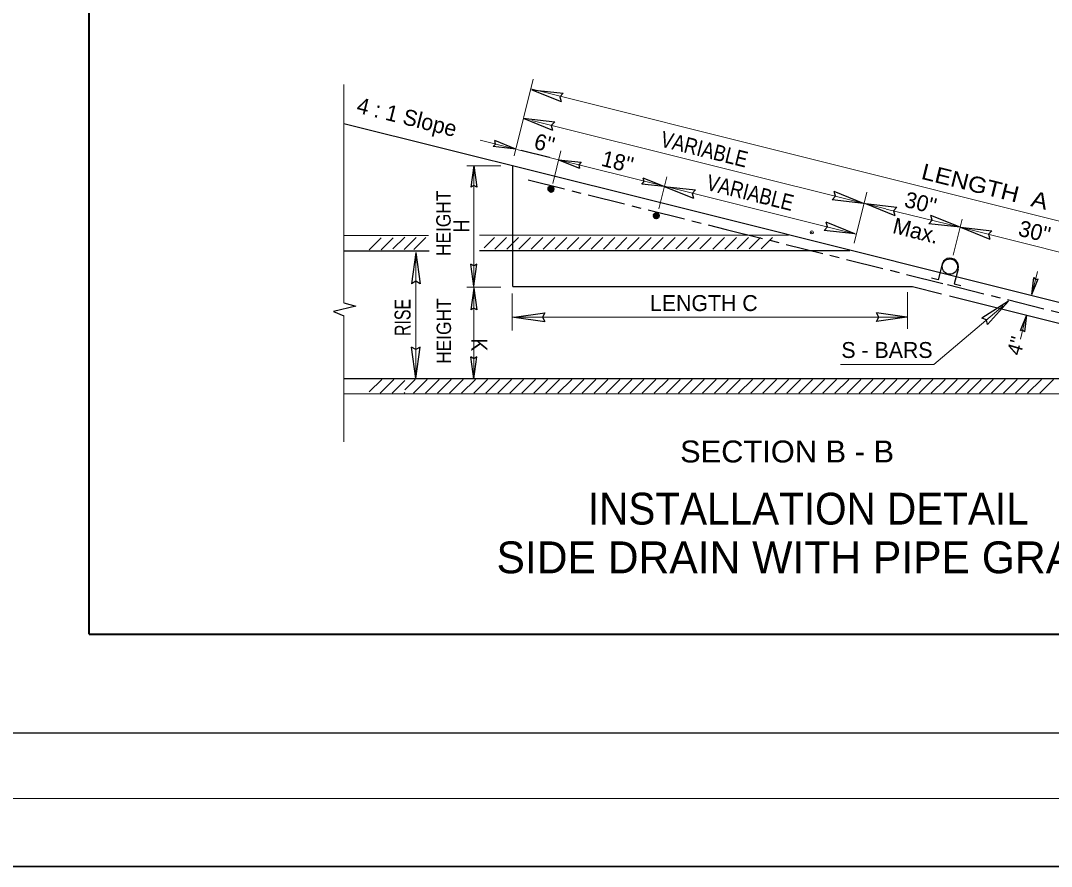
# Model space of a CAD drawing. Extents: x -48 to 160, y -9 to 186.
# Drawn here: x 23.77 to 55.09, y -9.21 to 16.5 of the extents above; entities that cross this region are included whole.
import ezdxf

# ---------------------------------------------------------------- set-up
doc = ezdxf.new("R2010")
doc.units = 0
doc.header["$LTSCALE"] = 0.19
doc.header["$PDMODE"] = 32
doc.header["$PDSIZE"] = 0.095
doc.linetypes.add('LONG_DASH_SHORT_DASH', pattern=[9.9, 6, -1.2, 1.5, -1.2])
doc.layers.add('1', color=7, linetype='Continuous', lineweight=13)

msp = doc.modelspace()

# ---------------------------------------------------------------- linework, layer by layer
at = {"layer": '1', "lineweight": 40}
for p, q in [((25.8609, -2.1444), (25.8609, 79.8492)), ((39.8791, 11.2862), (39.8059, 11.3718)), ((39.8064, 11.3808), (39.8967, 11.458)), ((39.8065, 11.3636), (39.9138, 11.4553)), ((39.8968, 11.2853), (39.808, 11.3897)), ((39.809, 11.3489), (39.9277, 11.4504)), ((39.8562, 11.2929), (39.8092, 11.3487)), ((39.8117, 11.4023), (39.8748, 11.456)), ((39.9121, 11.2873), (39.8123, 11.4044)), ((39.8138, 11.3359), (39.9401, 11.4437)), ((39.9252, 11.2916), (39.8188, 11.4169)), ((39.8197, 11.3245), (39.9505, 11.4354)), ((39.9372, 11.2977), (39.8266, 11.4277)), ((39.8276, 11.3141), (39.9595, 11.4261)), ((39.9478, 11.3052), (39.8359, 11.4367)), ((39.8372, 11.305), (39.9666, 11.4154)), ((39.9572, 11.3145), (39.8462, 11.4446)), ((39.8479, 11.2974), (39.9726, 11.4036)), ((39.9653, 11.3248), (39.8579, 11.4505)), ((39.8606, 11.291), (39.9767, 11.3902)), ((39.9718, 11.3371), (39.871, 11.4551)), ((39.8756, 11.2864), (39.9787, 11.3747)), ((39.9766, 11.3517), (39.8859, 11.4576)), ((39.8936, 11.285), (39.9775, 11.3567)), ((39.9786, 11.3689), (39.903, 11.4575)), ((39.9181, 11.2891), (39.9697, 11.3332)), ((39.9767, 11.3913), (39.9253, 11.4514)), ((43.0005, 10.5693), (43.0973, 10.6517)), ((43.0014, 10.5533), (43.113, 10.6484)), ((43.0033, 10.589), (43.0772, 10.6523)), ((43.1606, 10.5214), (43.0543, 10.6462)), ((43.1669, 10.5341), (43.0677, 10.6505)), ((43.1711, 10.5488), (43.0832, 10.6525)), ((43.1731, 10.5666), (43.1009, 10.6515)), ((43.0766, 10.4803), (43.0004, 10.5701)), ((43.0549, 10.4859), (43.0023, 10.5478)), ((43.0938, 10.48), (43.0028, 10.5868)), ((43.0046, 10.5392), (43.1263, 10.643)), ((43.1088, 10.4826), (43.0076, 10.6013)), ((43.0099, 10.5265), (43.1377, 10.6357)), ((43.1217, 10.4873), (43.0142, 10.6133)), ((43.0166, 10.5157), (43.1478, 10.6268)), ((43.0179, 10.6184), (43.0459, 10.6423)), ((43.1333, 10.4933), (43.0222, 10.6239)), ((43.0249, 10.5057), (43.1564, 10.6174)), ((43.1437, 10.5012), (43.0317, 10.6327)), ((43.0351, 10.4968), (43.1635, 10.6063)), ((43.1529, 10.5105), (43.042, 10.6402)), ((43.0465, 10.4897), (43.1686, 10.5938)), ((43.0597, 10.4839), (43.1722, 10.5797)), ((43.0756, 10.4806), (43.1731, 10.5638)), ((43.0947, 10.48), (43.1702, 10.5447)), ((43.1694, 10.5907), (43.124, 10.6443)), ((43.1246, 10.4885), (43.1569, 10.516)), ((25.8609, -2.1444), (155.8512, -2.1444))]:
    msp.add_line(p, q, dxfattribs=at)
at = {"layer": '1'}
for p, q in [((33.5921, 7.9211), (33.5921, 14.5523)), ((33.5921, 14.1402), (33.5921, 14.5523)), ((38.7637, 12.3885), (39.3447, 14.7134)), ((39.2711, 14.4186), (65.1202, 7.9561)), ((39.3027, 13.4645), (50.0598, 10.7755)), ((37.7328, 12.8621), (38.8144, 12.5917)), ((38.8492, 12.583), (42.1971, 11.7459)), ((38.9815, 12.5577), (39.8389, 12.3431)), ((39.9382, 11.548), (40.1869, 12.5427)), ((37.3258, 12.0862), (38.3654, 12.0862)), ((37.5428, 8.3959), (37.5428, 12.0862)), ((42.1972, 11.746), (49.1587, 10.0055)), ((43.1578, 10.7771), (43.4012, 11.7503)), ((49.0908, 9.7339), (49.4773, 11.2797)), ((50.0727, 10.7692), (52.3171, 10.2211)), ((52.1048, 9.3652), (52.3785, 10.4591)), ((52.3177, 10.2163), (56.4987, 9.1709)), ((33.5921, 9.9622), (36.1647, 9.9622)), ((34.3649, 9.5328), (34.7261, 9.8942)), ((34.7312, 9.5329), (35.0921, 9.8942)), ((35.0867, 9.5574), (35.4476, 9.9187)), ((35.4299, 9.5452), (35.7908, 9.9064)), ((35.7242, 9.5452), (36.0851, 9.9064)), ((37.7125, 9.9734), (47.1006, 9.9734)), ((37.8521, 9.5866), (38.171, 9.9053)), ((38.1805, 9.549), (38.5364, 9.9053)), ((38.5467, 9.5496), (38.9024, 9.9053)), ((38.9129, 9.55), (39.2683, 9.9053)), ((39.2792, 9.5505), (39.634, 9.9053)), ((39.6457, 9.551), (39.9998, 9.9053)), ((40.0117, 9.5512), (40.3656, 9.9053)), ((40.3783, 9.5517), (40.7317, 9.9053)), ((40.7445, 9.5522), (41.0976, 9.9053)), ((41.1107, 9.5528), (41.4633, 9.9053)), ((41.477, 9.5531), (41.829, 9.9053)), ((41.8435, 9.5535), (42.195, 9.9053)), ((42.2097, 9.554), (42.5607, 9.9053)), ((42.576, 9.5544), (42.9267, 9.9053)), ((42.9423, 9.5549), (43.2925, 9.9053)), ((43.3084, 9.5552), (43.658, 9.9053)), ((43.6747, 9.556), (44.0239, 9.9053)), ((44.0409, 9.5562), (44.3898, 9.9053)), ((44.4071, 9.5566), (44.7556, 9.9053)), ((44.8044, 9.5549), (45.1546, 9.9053)), ((45.1705, 9.5552), (45.5201, 9.9053)), ((45.5367, 9.556), (45.886, 9.9053)), ((45.903, 9.5562), (46.2519, 9.9053)), ((46.2692, 9.5566), (46.6177, 9.9053)), ((35.783, 8.0026), (35.783, 9.2782)), ((54.4936, 8.1726), (54.6674, 8.8677)), ((37.3258, 8.3959), (38.3654, 8.3959)), ((37.5428, 8.3959), (37.5428, 5.6196)), ((38.7076, 7.0811), (38.7076, 8.1992)), ((50.7183, 7.1282), (50.7183, 8.2464)), ((35.783, 8.0629), (35.783, 5.6192)), ((33.5921, 3.6938), (33.5921, 7.5262)), ((53.6252, 7.825), (51.5182, 6.0503)), ((38.7076, 7.4842), (50.6973, 7.4842)), ((54.1445, 6.8197), (54.3046, 7.4602)), ((48.6758, 6.0503), (51.5182, 6.0503)), ((34.3674, 5.2128), (34.7457, 5.5912)), ((34.6952, 5.1748), (35.1114, 5.5912)), ((35.061, 5.1748), (35.442, 5.5562)), ((35.442, 5.2742), (35.7587, 5.5912)), ((35.7087, 5.1748), (36.1247, 5.5912)), ((36.0746, 5.1748), (36.4905, 5.5912)), ((36.4402, 5.1748), (36.8564, 5.5912)), ((36.8061, 5.1748), (37.2224, 5.5912)), ((37.1718, 5.1748), (37.588, 5.5912)), ((37.5377, 5.1748), (37.9539, 5.5912)), ((37.9038, 5.1748), (38.3197, 5.5912)), ((38.2692, 5.1748), (38.6856, 5.5912)), ((38.6352, 5.1748), (39.0515, 5.5912)), ((39.0011, 5.1748), (39.4173, 5.5912)), ((39.367, 5.1748), (39.7832, 5.5912)), ((39.7327, 5.1748), (40.1488, 5.5912)), ((40.0987, 5.1748), (40.5147, 5.5912)), ((40.4644, 5.1748), (40.8805, 5.5912)), ((40.8305, 5.1748), (41.2466, 5.5912)), ((41.1962, 5.1748), (41.6124, 5.5912)), ((41.5621, 5.1748), (41.9784, 5.5912)), ((41.9277, 5.1748), (42.344, 5.5912)), ((42.2936, 5.1748), (42.7098, 5.5912)), ((42.6594, 5.1748), (43.0757, 5.5912)), ((43.0252, 5.1748), (43.4417, 5.5912)), ((43.3911, 5.1748), (43.8072, 5.5912)), ((43.7571, 5.1748), (44.1732, 5.5912)), ((44.1227, 5.1748), (44.5389, 5.5912)), ((44.4889, 5.1748), (44.9047, 5.5912)), ((44.8544, 5.1748), (45.2707, 5.5912)), ((45.2205, 5.1748), (45.6367, 5.5912)), ((45.5862, 5.1748), (46.0024, 5.5912)), ((45.9522, 5.1748), (46.3684, 5.5912)), ((46.3178, 5.1748), (46.7341, 5.5912)), ((46.6836, 5.1748), (47.0998, 5.5912)), ((47.0494, 5.1748), (47.4658, 5.5912)), ((47.4153, 5.1748), (47.8313, 5.5912)), ((47.781, 5.1748), (48.1973, 5.5912)), ((48.1468, 5.1748), (48.5632, 5.5912)), ((48.5128, 5.1748), (48.929, 5.5912)), ((48.8786, 5.1748), (49.2948, 5.5912)), ((49.2446, 5.1748), (49.6605, 5.5912)), ((49.6105, 5.1748), (50.0265, 5.5912)), ((49.9761, 5.1748), (50.3925, 5.5912)), ((50.342, 5.1748), (50.7583, 5.5912)), ((50.7078, 5.1748), (51.1242, 5.5912)), ((51.0737, 5.1748), (51.4901, 5.5912)), ((51.4395, 5.1748), (51.8561, 5.5912)), ((51.8053, 5.1748), (52.2215, 5.5912)), ((52.1712, 5.1748), (52.5874, 5.5912)), ((52.5369, 5.1748), (52.9533, 5.5912)), ((52.9029, 5.1748), (53.3191, 5.5912)), ((53.2687, 5.1748), (53.6849, 5.5912)), ((53.6347, 5.1748), (54.0507, 5.5912)), ((54.0003, 5.1748), (54.4166, 5.5912)), ((54.3662, 5.1748), (54.7826, 5.5912)), ((54.7322, 5.1748), (55.1482, 5.5912)), ((33.5921, 5.1538), (64.6056, 5.1538)), ((35.4267, 5.1748), (35.442, 5.1902)), ((13.8619, -7.1441), (157.8512, -7.1441))]:
    msp.add_line(p, q, dxfattribs=at)
at = {"layer": '1', "lineweight": 25}
for p, q in [((39.3062, 14.3963), (40.2608, 14.2922)), ((39.3062, 14.3963), (40.1977, 14.0386)), ((39.0449, 13.5277), (39.9998, 13.4235)), ((39.0449, 13.5277), (39.9364, 13.1698)), ((33.5921, 13.3724), (42.6952, 11.0968)), ((38.8143, 12.592), (38.1762, 12.8481)), ((38.8143, 12.592), (38.1308, 12.6664)), ((40.1178, 12.2655), (40.8012, 12.1911)), ((40.1178, 12.2655), (40.7558, 12.0094)), ((37.5421, 12.093), (37.4513, 11.4322)), ((37.5421, 12.093), (37.6332, 11.4322)), ((38.7252, 8.4135), (38.7252, 12.0892)), ((43.3267, 11.4532), (42.6887, 11.7093)), ((43.3267, 11.4532), (42.6433, 11.5277)), ((43.3202, 11.4563), (44.2751, 11.3523)), ((43.3202, 11.4563), (44.2117, 11.0987)), ((49.3832, 10.9429), (48.492, 11.3007)), ((42.6188, 11.1158), (45.3717, 10.4277)), ((49.3832, 10.9429), (48.4285, 11.0469)), ((49.4411, 10.9348), (50.3959, 10.8309)), ((49.4411, 10.9348), (50.3325, 10.5771)), ((45.3717, 10.4277), (52.0328, 8.7624)), ((49.1168, 10.0194), (48.2502, 10.3673)), ((52.3147, 10.2192), (51.4236, 10.5771)), ((49.1168, 10.0194), (48.1885, 10.1205)), ((52.3147, 10.2192), (51.3601, 10.3232)), ((52.3278, 10.2167), (53.2826, 10.1128)), ((52.3278, 10.2167), (53.2192, 9.859)), ((33.5921, 9.4965), (36.1841, 9.4965)), ((35.7825, 9.4525), (35.6517, 8.5011)), ((35.7825, 9.4525), (35.9131, 8.5011)), ((37.7125, 9.5077), (48.9635, 9.5077)), ((37.5421, 8.4309), (37.4513, 9.0918)), ((37.5421, 8.4309), (37.6332, 9.0918)), ((52.2523, 8.9432), (52.1368, 8.4957)), ((52.0328, 8.7624), (64.6042, 5.6196)), ((52.1368, 8.4957), (52.3351, 8.4461)), ((54.4938, 8.1727), (54.5497, 8.6853)), ((54.4938, 8.1727), (54.6859, 8.6512)), ((37.5421, 8.3703), (37.4513, 7.7096)), ((37.5421, 8.3703), (37.6332, 7.7096)), ((38.7252, 8.4135), (50.8678, 8.4135)), ((50.8678, 8.4135), (51.7444, 8.1943)), ((51.9913, 8.1326), (62.0425, 5.6196)), ((53.7876, 7.9718), (52.9753, 7.4587)), ((53.7876, 7.9718), (53.1439, 7.2588)), ((38.7722, 7.4842), (39.6972, 7.6112)), ((50.6973, 7.4848), (49.7722, 7.612)), ((54.3277, 7.5482), (54.1358, 7.0696)), ((54.3277, 7.5482), (54.272, 7.0356)), ((38.7722, 7.4842), (39.6972, 7.3571)), ((50.6973, 7.4848), (49.7722, 7.3577)), ((35.7825, 5.6195), (35.6517, 6.5708)), ((35.7825, 5.6195), (35.9131, 6.5708)), ((37.5421, 5.6137), (37.4513, 6.2744)), ((37.5421, 5.6137), (37.6332, 6.2744)), ((33.5921, 5.6196), (35.442, 5.6196)), ((35.442, 5.6196), (64.6042, 5.6196)), ((19.8616, -5.1441), (157.8512, -5.1441))]:
    msp.add_line(p, q, dxfattribs=at)
at = {"layer": '1', "linetype": 'LONG_DASH_SHORT_DASH', "lineweight": 25}
for p, q in [((39.1905, 11.6575), (45.2085, 10.1531)), ((45.2085, 10.1531), (51.9307, 8.4727)), ((51.9307, 8.4727), (64.5816, 5.3101))]:
    msp.add_line(p, q, dxfattribs=at)
at = {"layer": '1', "lineweight": 35}
msp.add_lwpolyline([(160.3907, 97.7756), (11.7094, 97.7756), (11.7094, -9.2052), (160.3907, -9.2052)], close=True, dxfattribs=at)
at = {"layer": '1', "lineweight": 25}
for points in [[(40.2608, 14.2922), (40.1576, 14.1817), (40.1977, 14.0386)], [(39.9998, 13.4235), (39.8963, 13.3133), (39.9364, 13.1698)], [(38.1308, 12.6664), (38.2048, 12.7454), (38.1762, 12.8481)], [(40.8012, 12.1911), (40.7272, 12.1121), (40.7558, 12.0094)], [(42.6433, 11.5277), (42.7172, 11.6067), (42.6887, 11.7093)], [(37.6332, 11.4322), (37.5413, 11.4835), (37.4513, 11.4322)], [(44.2751, 11.3523), (44.1714, 11.2419), (44.2117, 11.0987)], [(48.4285, 11.0469), (48.5319, 11.1574), (48.492, 11.3007)], [(50.3959, 10.8309), (50.2923, 10.7205), (50.3325, 10.5771)], [(48.1885, 10.1205), (48.289, 10.2279), (48.2502, 10.3673)], [(51.3601, 10.3232), (51.4635, 10.4337), (51.4236, 10.5771)], [(53.2826, 10.1128), (53.179, 10.0024), (53.2192, 9.859)], [(37.6332, 9.0918), (37.5413, 9.0407), (37.4513, 9.0918)], [(51.7556, 9.0535), (51.65, 8.6143), (51.4459, 8.6674)], [(35.9131, 8.5011), (35.7809, 8.5747), (35.6517, 8.5011)], [(54.5497, 8.6853), (54.6089, 8.6297), (54.6859, 8.6512)], [(33.5921, 7.9211), (33.9533, 7.8187), (33.2836, 7.6581), (33.5921, 7.5262)], [(37.6332, 7.7096), (37.5413, 7.7608), (37.4513, 7.7096)], [(39.6972, 7.6112), (39.6258, 7.4826), (39.6972, 7.3571)], [(49.7722, 7.3577), (49.8436, 7.4866), (49.7722, 7.612)], [(53.1439, 7.2588), (53.1153, 7.4072), (52.9753, 7.4587)], [(54.272, 7.0356), (54.2127, 7.0911), (54.1358, 7.0696)], [(35.9131, 6.5708), (35.7809, 6.4974), (35.6517, 6.5708)], [(37.6332, 6.2744), (37.5413, 6.2232), (37.4513, 6.2744)]]:
    msp.add_lwpolyline(points, dxfattribs=at)
for centre, radius in [((39.8839, 11.3812), 0.0865), ((43.0866, 10.5661), 0.0865), ((52.0043, 9.02), 0.2328)]:
    msp.add_circle(centre, radius, dxfattribs=at)
msp.add_arc((52.0092, 9.0217), 0.2555, 342.11399, 172.84775, dxfattribs=at)
at = {"layer": '1'}
msp.add_point((47.8087, 10.0597), dxfattribs=at)

# ---------------------------------------------------------------- texts
for s, height, rotation, p in [('4 : 1 Slope', 0.484, 346.007, (33.9517, 13.7054)), ("6''", 0.484, 346.007, (39.3394, 12.6085)), ("18''", 0.484, 346.007, (41.3838, 12.0902)), ("30''", 0.484, 346.007, (50.5912, 10.8434)), ('Max.', 0.484, 346.007, (50.2335, 10.0469)), ("30''", 0.484, 346.007, (54.0518, 9.9671)), ("4''", 0.4375, 73.427, (54.1417, 6.2913))]:
    msp.add_text(s, height=height, rotation=rotation, dxfattribs=at).set_placement(p)
for s, height, rotation, width, p in [('VARIABLE', 0.484, 346.007, 0.85, (43.18, 12.6774)), ('LENGTH  A', 0.484, 346.007, 1.15, (51.1037, 11.6939)), ('VARIABLE', 0.484, 346.007, 0.85, (44.574, 11.3582)), ('HEIGHT', 0.4375, 90, 0.9, (36.8385, 9.3408)), ('H', 0.484, 90, 0.85, (37.4079, 10.0576)), ('RISE', 0.484, 90, 0.75, (35.6189, 6.9078)), ('HEIGHT', 0.4375, 90, 0.9, (36.8498, 6.0652)), ('K', 0.4839, 270, 0.9, (37.4643, 6.8378))]:
    msp.add_text(s, height=height, rotation=rotation, dxfattribs=dict(at, width=width)).set_placement(p)
for s, height, p in [('LENGTH C', 0.484, (42.8929, 7.6702)), ('S - BARS', 0.484, (48.7072, 6.2443)), ('SIDE DRAIN WITH PIPE GRATES', 0.9679, (38.231, -0.2978))]:
    msp.add_text(s, height=height, dxfattribs=at).set_placement(p)
for s, height, width, p in [('SECTION B - B', 0.6666, 1.05, (43.8077, 3.0693)), ('INSTALLATION DETAIL', 0.9679, 0.95, (41.0063, 1.1819))]:
    msp.add_text(s, height=height, dxfattribs=dict(at, width=width)).set_placement(p)

doc.saveas('drawing.dxf')
